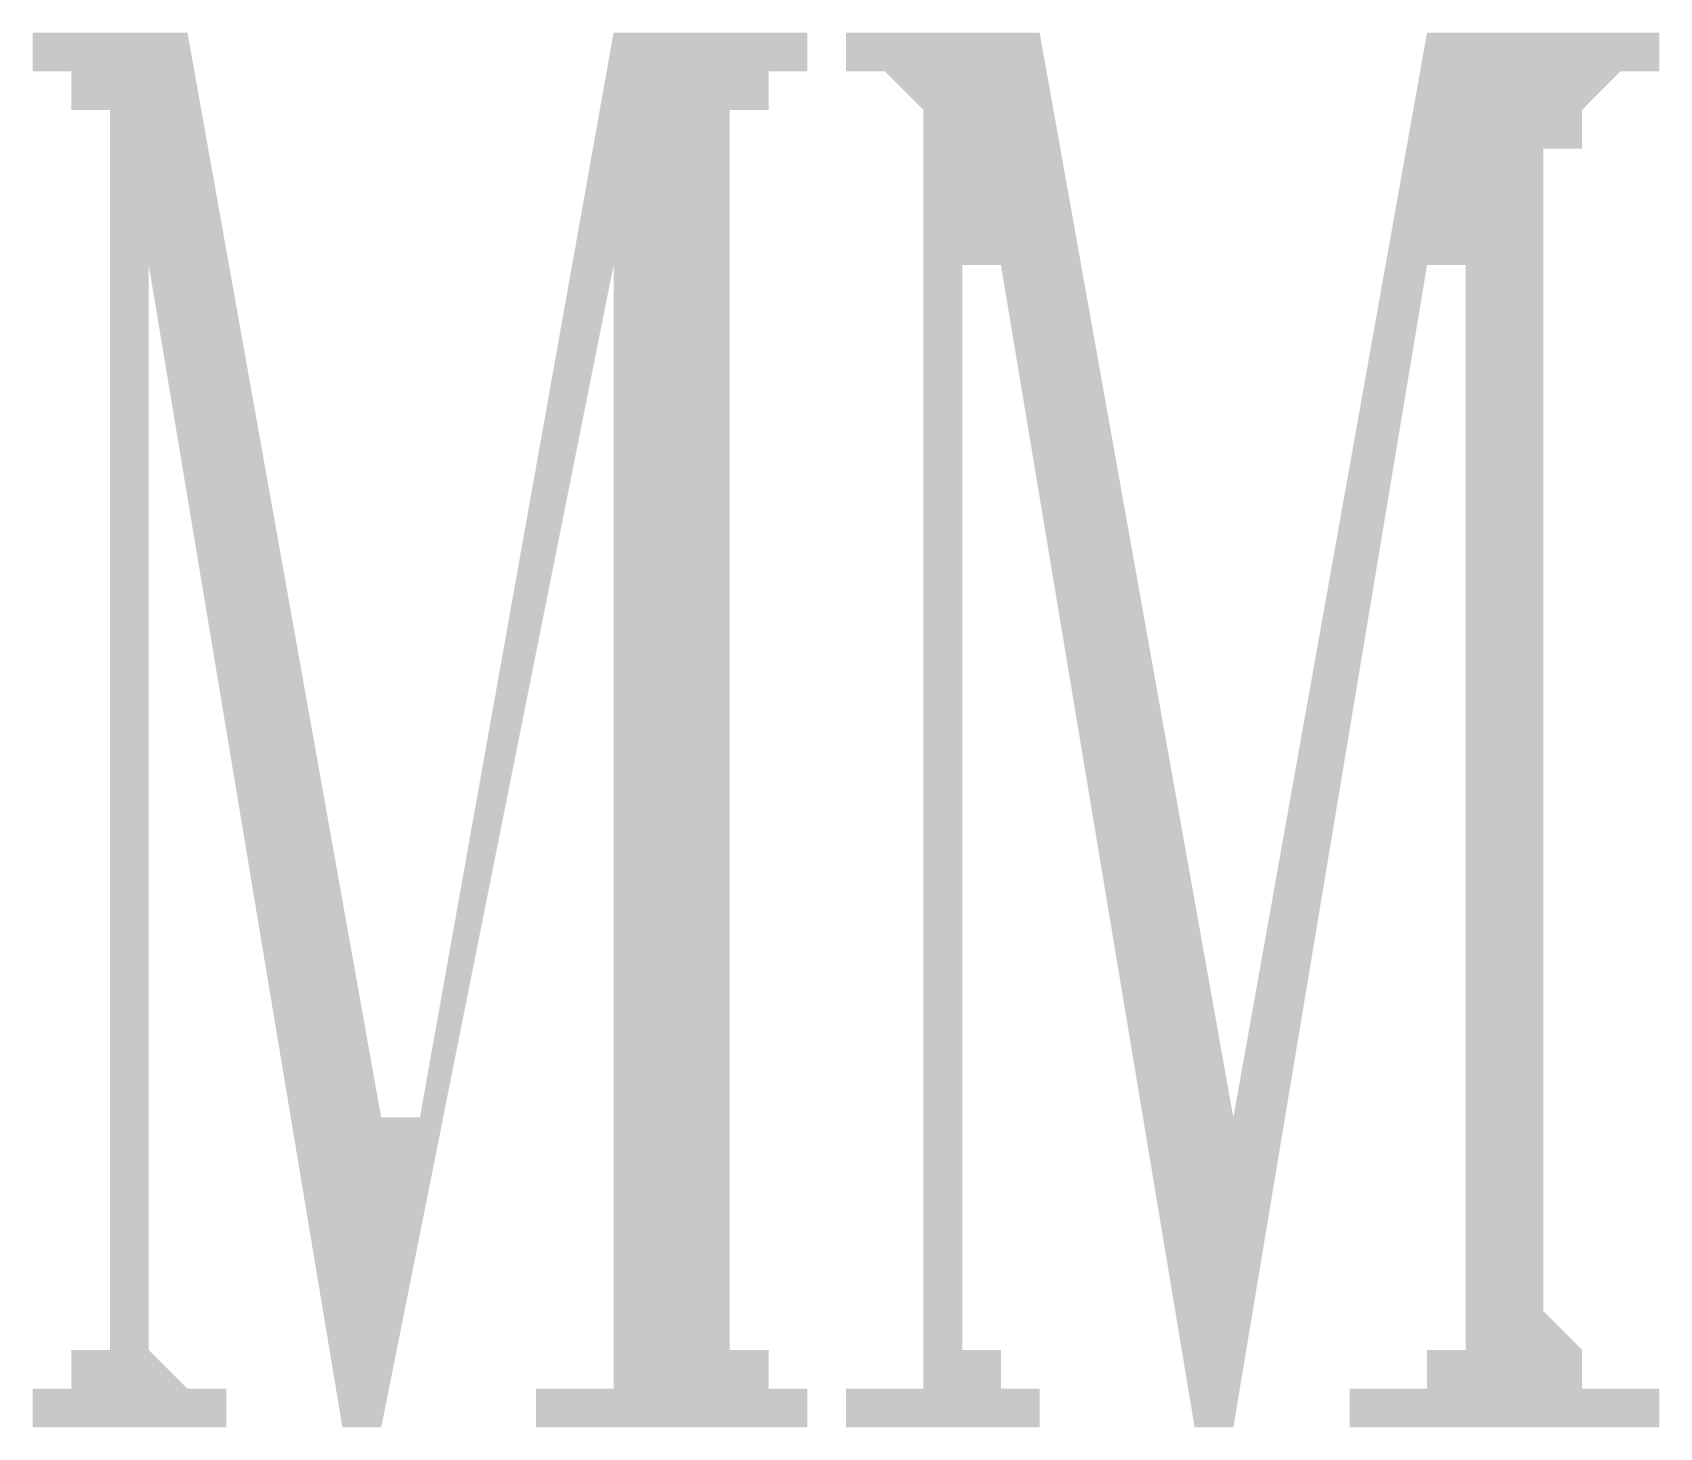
# Model space of a CAD drawing. Header units: inches. Extents: x 11 to 286, y 6 to 196.
# Drawn here: x 181.836 to 183.614, y 84.003 to 85.527 of the extents above; entities that cross this region are included whole.
import ezdxf

# ---------------------------------------------------------------- set-up
doc = ezdxf.new("R2010")
doc.units = ezdxf.units.IN
doc.header["$MEASUREMENT"] = 0
doc.layers.add('PDF_实体填充', color=7, linetype='Continuous', true_color=0xffffff)

msp = doc.modelspace()

# ---------------------------------------------------------------- hatches: boundary and pattern name
at = {"layer": 'PDF_实体填充', "transparency": 33554559}
for points in [[(182.5978, 84.1304), (182.5978, 84.0881), (182.6401, 84.0881), (182.6401, 84.0458), (182.6824, 84.0458), (182.6824, 84.0034), (182.3861, 84.0034), (182.3861, 84.0458), (182.4284, 84.0458), (182.4708, 84.0458), (182.4708, 84.0881), (182.4708, 84.1304), (182.4708, 85.2734), (182.2168, 84.0034), (182.1744, 84.0034), (181.9628, 85.2734), (181.9628, 84.1304), (181.9628, 84.0881), (182.0051, 84.0458), (182.0474, 84.0458), (182.0474, 84.0034), (181.8358, 84.0034), (181.8358, 84.0458), (181.8781, 84.0458), (181.8781, 84.0881), (181.9204, 84.0881), (181.9204, 84.1304), (181.9204, 85.4004), (181.9204, 85.4428), (181.8781, 85.4428), (181.8781, 85.4851), (181.8358, 85.4851), (181.8358, 85.5274), (182.0051, 85.5274), (182.2168, 84.3421), (182.2591, 84.3421), (182.4708, 85.5274), (182.6824, 85.5274), (182.6824, 85.4851), (182.6401, 85.4851), (182.6401, 85.4428), (182.5978, 85.4428), (182.5978, 85.4004)], [(183.4868, 84.1304), (183.5291, 84.0881), (183.5291, 84.0458), (183.5714, 84.0458), (183.6138, 84.0458), (183.6138, 84.0034), (183.2751, 84.0034), (183.2751, 84.0458), (183.3174, 84.0458), (183.3598, 84.0458), (183.3598, 84.0881), (183.4021, 84.0881), (183.4021, 84.1304), (183.4021, 85.2734), (183.3598, 85.2734), (183.1481, 84.0034), (183.1058, 84.0034), (182.8941, 85.2734), (182.8518, 85.2734), (182.8518, 84.1304), (182.8518, 84.0881), (182.8941, 84.0881), (182.8941, 84.0458), (182.9364, 84.0458), (182.9364, 84.0034), (182.7248, 84.0034), (182.7248, 84.0458), (182.7671, 84.0458), (182.8094, 84.0458), (182.8094, 84.0881), (182.8094, 84.1304), (182.8094, 85.4004), (182.8094, 85.4428), (182.7671, 85.4851), (182.7248, 85.4851), (182.7248, 85.5274), (182.9364, 85.5274), (183.1481, 84.3421), (183.3598, 85.5274), (183.6138, 85.5274), (183.6138, 85.4851), (183.5714, 85.4851), (183.5291, 85.4428), (183.5291, 85.4004), (183.4868, 85.4004)]]:
    msp.add_hatch(color=7, dxfattribs=at).paths.add_polyline_path(points, flags=0)

doc.saveas('drawing.dxf')
